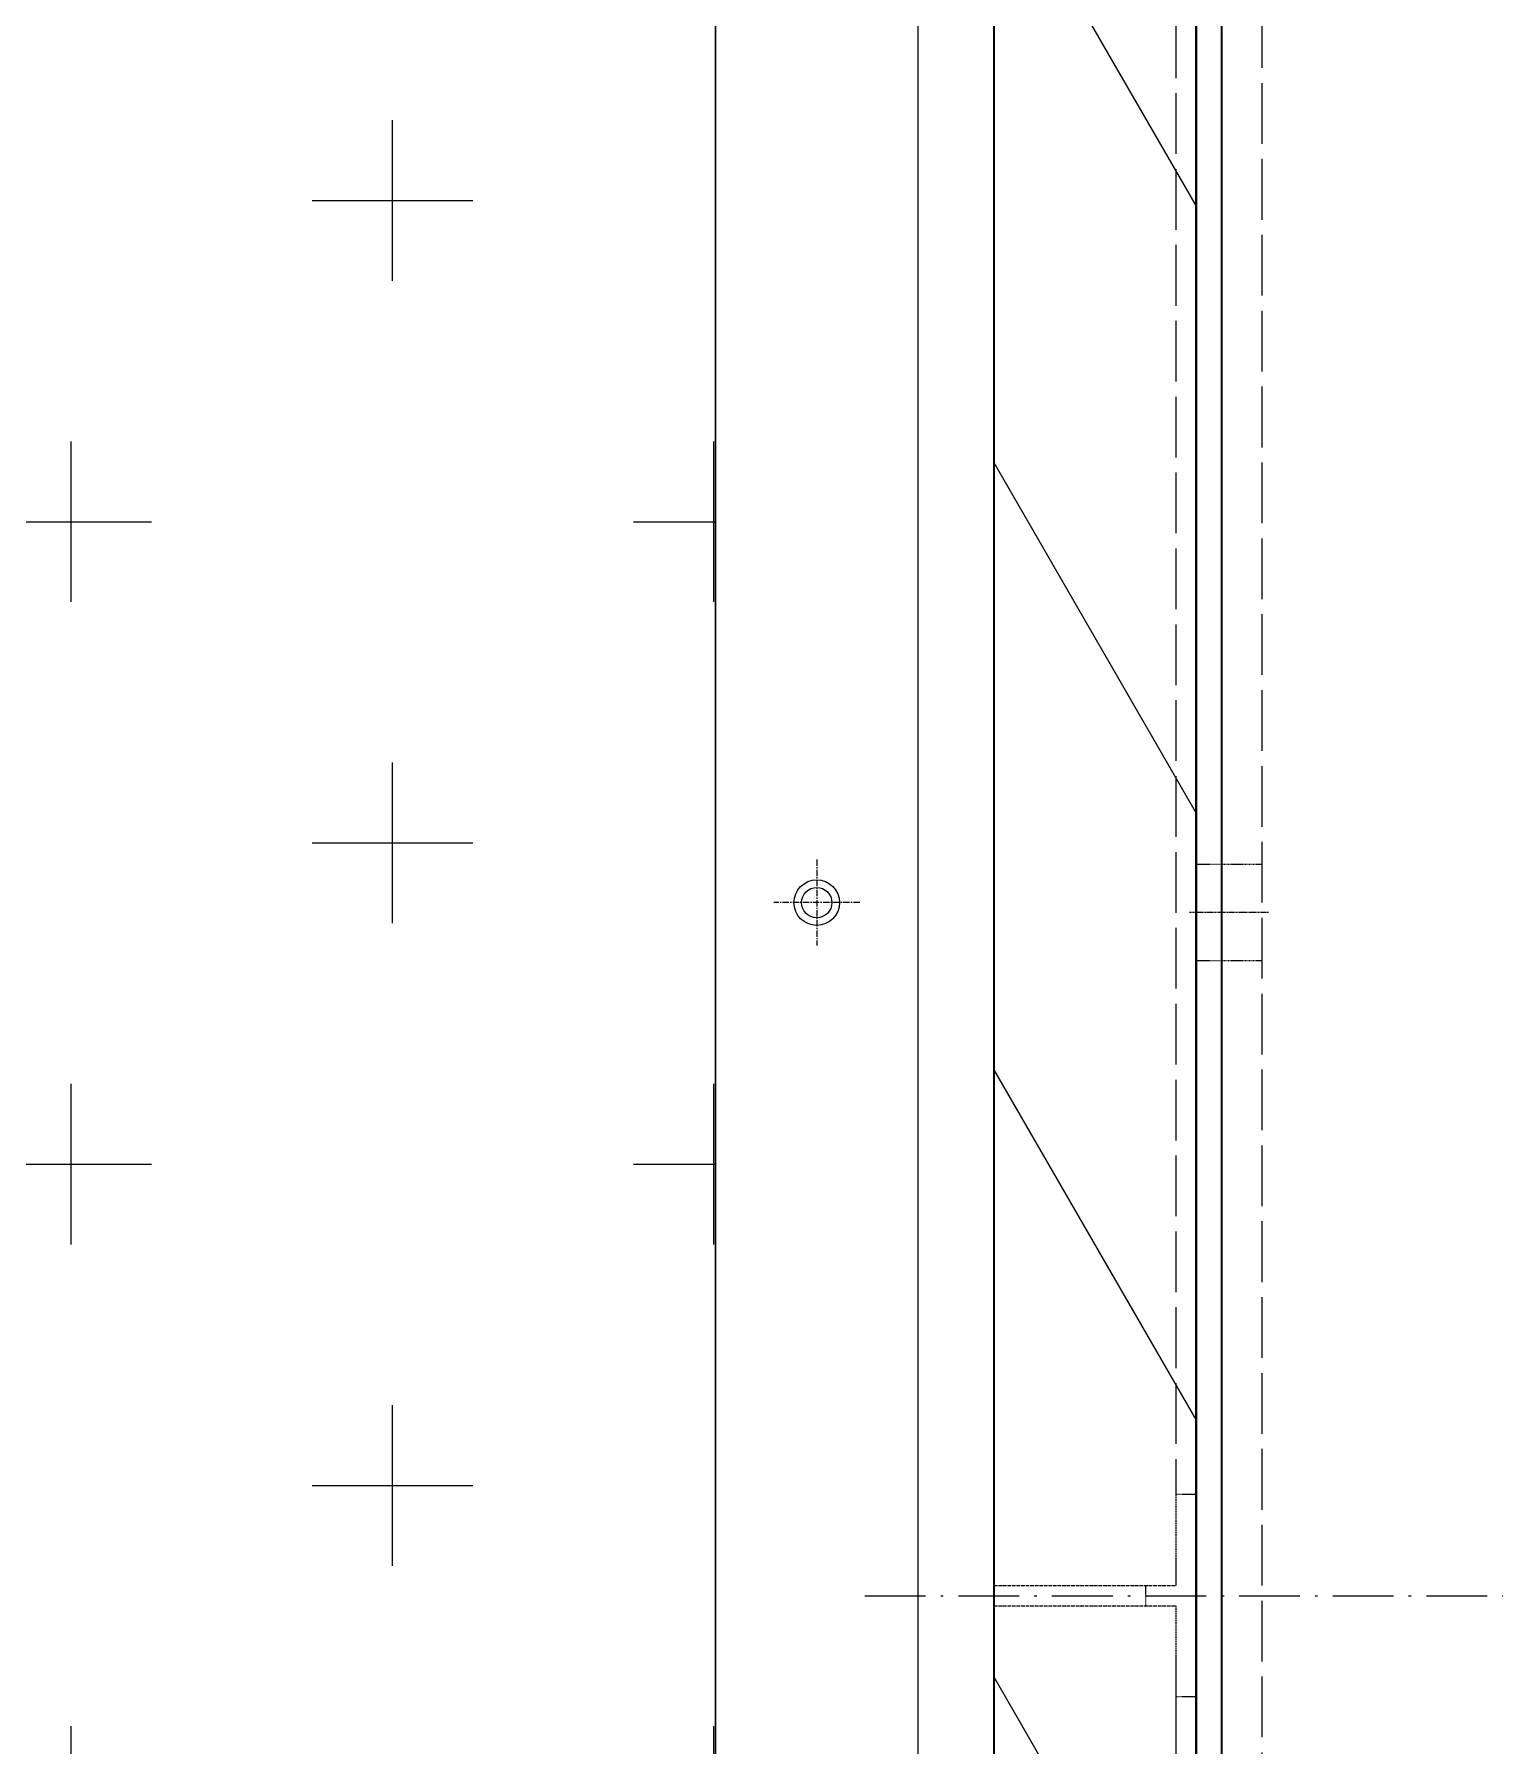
# Model space of a CAD drawing. Header units: millimetres. Extents: x 2557 to 34820, y 2099 to 24914.
# Drawn here: x 13867.3 to 14156, y 11612.9 to 11951.2 of the extents above; entities that cross this region are included whole.
import ezdxf

# ---------------------------------------------------------------- set-up
doc = ezdxf.new("R2010")
doc.units = ezdxf.units.MM
for name, pattern in [('CENTER', [2, 1.25, -0.25, 0.25, -0.25]), ('DASHDOT', [18.5, 12, -3, 0.5, -3]), ('DASHED', [15, 12, -3])]:
    doc.linetypes.add(name, pattern=pattern)
doc.layers.add('center', color=1, linetype='CENTER')

# ---------------------------------------------------------------- blocks, each defined once
blk = doc.blocks.new('A$C55E021B5')
at = {"color": 7, "lineweight": 35}
for p, q in [((1375, 38.5), (1375, 2102.5)), ((1415, 2102.5), (1415, 38.5)), ((1370, 2070.5), (1370, 209.79)), ((1370, 2070.5), (1370, 209.79)), ((1375, 70.5), (1375, 2070.5)), ((1375, 2070.5), (1375, 209.79))]:
    blk.add_line(p, q, dxfattribs=at)
at = {"color": 7, "linetype": 'DASHED', "lineweight": 13}
for p, q in [((1379, 2102.5), (1379, 1090.5)), ((1362, 2074.5), (1362, 66.5)), ((1370, 2074.5), (1370, 66.5)), ((1379, 1050.5), (1379, 38.5))]:
    blk.add_line(p, q, dxfattribs=at)
at = {"color": 7, "lineweight": 13, "ltscale": 0.133334}
for p, q in [((1415, 1414.47), (1375, 1345.19)), ((1415, 1294.47), (1375, 1225.19)), ((1415, 1174.47), (1375, 1105.19)), ((1415, 1054.47), (1375, 985.19))]:
    blk.add_line(p, q, dxfattribs=at)
at = {"color": 7, "linetype": 'DASHED', "lineweight": 13, "ltscale": 0.013334}
for p, q in [((1370, 1215.09), (1362, 1215.09)), ((1370, 1196.09), (1362, 1196.09))]:
    blk.add_line(p, q, dxfattribs=at)
at = {"color": 7, "linetype": 'DASHED', "lineweight": 13, "ltscale": 0.008333}
for p, q in [((1375, 1215.09), (1370, 1215.09)), ((1375, 1196.09), (1370, 1196.09))]:
    blk.add_line(p, q, dxfattribs=at)
at = {"color": 7, "linetype": 'DASHDOT', "lineweight": 13, "ltscale": 0.025999}
blk.add_line((1376.3, 1205.59), (1360.7, 1205.59), dxfattribs=at)
at = {"color": 7, "linetype": 'DASHED', "lineweight": 13, "ltscale": 0.006667}
for p, q in [((1375, 1090.5), (1379, 1090.5)), ((1385, 1072.5), (1385, 1068.5)), ((1375, 1050.5), (1379, 1050.5))]:
    blk.add_line(p, q, dxfattribs=at)
at = {"color": 7, "linetype": 'DASHED', "lineweight": 13, "ltscale": 0.03}
for p, q in [((1379, 1090.5), (1379, 1072.5)), ((1379, 1068.5), (1379, 1050.5))]:
    blk.add_line(p, q, dxfattribs=at)
at = {"color": 7, "linetype": 'DASHED', "lineweight": 13, "ltscale": 0.06}
for p, q in [((1415, 1072.5), (1379, 1072.5)), ((1415, 1068.5), (1379, 1068.5))]:
    blk.add_line(p, q, dxfattribs=at)
at = {"color": 7, "linetype": 'DASHDOT', "lineweight": 13}
blk.add_line((1440.5, 1070.5), (654.5, 1070.5), dxfattribs=at)
blk = doc.blocks.new('A$C3FF200C2')
for p, q in [((0, 805), (0, 0)), ((40, 805), (40, 0))]:
    blk.add_line(p, q)
blk = doc.blocks.new('1')
h = blk.add_hatch()
h.set_pattern_fill('CROSS', color=5, scale=10)
h.set_pattern_definition([(0, (-669909.3, 24554.766), (63.5, 63.5), [31.75, -95.25]), (90, (-669893.43, 24538.89), (-63.5, 63.5), [31.75, -95.25])])
h.paths.add_polyline_path([(14002, 13616.98), (13502, 13616.98), (13502, 10138.98), (14002, 10138.98)])
for p, q in [((14002, 13658.98), (14002, 10058.98)), ((14002, 10574.52), (14002, 12880.52))]:
    blk.add_line(p, q)
for radius in [4.5, 3]:
    blk.add_circle((14022, 11779.52), radius)
at = {"layer": 'center'}
for p, q in [((14022, 11788.02), (14022, 11771.02)), ((14030.5, 11779.52), (14013.5, 11779.52))]:
    blk.add_line(p, q, dxfattribs=at)
at = {"xscale": -1}
blk.add_blockref('A$C55E021B5', (15472, 10572.02), dxfattribs=at)
blk.add_blockref('A$C3FF200C2', (14002, 11264.52))

msp = doc.modelspace()

# ---------------------------------------------------------------- block references
msp.add_blockref('1', (0, 0))

doc.saveas('drawing.dxf')
